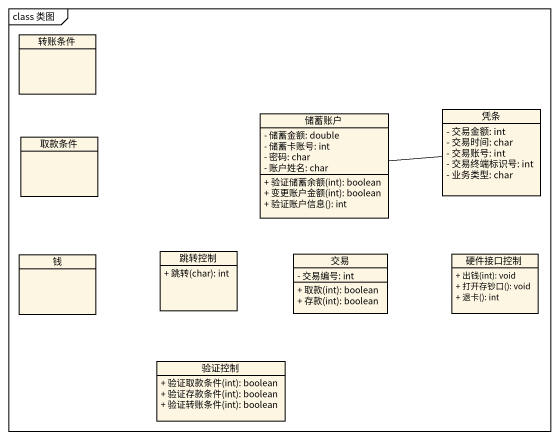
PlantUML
@startuml
mainframe class 类图
hide circle
hide empty members
skinparam classAttributeIconSize 0
class 转账条件
class 储蓄账户 {
  - 储蓄金额: double
  - 储蓄卡账号: int
  - 密码: char
  - 账户姓名: char
  + 验证储蓄余额(int): boolean
  + 变更账户金额(int): boolean
  + 验证账户信息(): int
}
class 凭条 {
  - 交易金额: int
  - 交易时间: char
  - 交易账号: int
  - 交易终端标识号: int
  - 业务类型: char
}
class 取款条件
class 钱
class 跳转控制 {
  + 跳转(char): int
}
class 交易 {
  - 交易编号: int
  + 取款(int): boolean
  + 存款(int): boolean
}
class 硬件接口控制 {
  + 出钱(int): void
  + 打开存钞口(): void
  + 退卡(): int
}
class 验证控制 {
  + 验证取款条件(int): boolean
  + 验证存款条件(int): boolean
  + 验证转账条件(int): boolean
}
储蓄账户 -right- 凭条
@enduml
